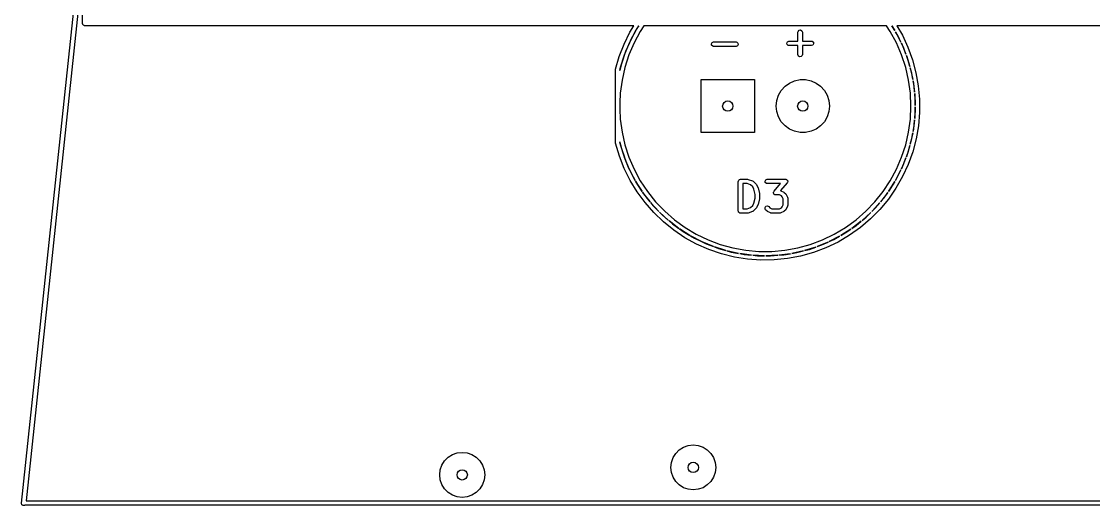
# Model space of a CAD drawing. Extents: x 0.02 to 3.57, y 0.02 to 5.41.
# Drawn here: x 0.809 to 2.237, y 0.967 to 1.613 of the extents above; entities that cross this region are included whole.
import ezdxf

# ---------------------------------------------------------------- set-up
doc = ezdxf.new("R2010")
doc.units = 0
doc.header["$MEASUREMENT"] = 0
doc.layers.add('BLACK', color=7, linetype='CONTINUOUS')

msp = doc.modelspace()

# ---------------------------------------------------------------- linework, layer by layer
at = {"layer": 'BLACK', "linetype": 'CONTINUOUS'}
for p, q in [((0.808564, 0.970233), (0.889795, 1.73583)), ((0.889795, 1.67986), (0.814836, 0.973374)), ((0.889795, 1.61094), (0.889795, 1.67986)), ((0.889988, 1.61035), (0.889795, 1.61094)), ((0.889988, 1.60973), (0.889988, 1.61035)), ((0.890354, 1.60922), (0.889988, 1.60973)), ((0.890547, 1.60863), (0.890354, 1.60922)), ((0.891052, 1.60826), (0.890547, 1.60863)), ((0.891418, 1.60776), (0.891052, 1.60826)), ((0.892011, 1.60757), (0.891418, 1.60776)), ((0.892516, 1.6072), (0.892011, 1.60757)), ((0.893139, 1.6072), (0.892516, 1.6072)), ((0.893732, 1.60701), (0.893139, 1.6072)), ((1.62458, 1.60701), (0.893732, 1.60701)), ((1.61959, 1.59875), (1.62458, 1.60701)), ((1.627, 1.59995), (1.63149, 1.60701)), ((1.62939, 1.60429), (1.627, 1.59995)), ((1.63122, 1.60701), (1.62939, 1.60429)), ((1.63149, 1.60701), (1.63122, 1.60701)), ((1.6383, 1.60701), (1.63338, 1.59955)), ((1.9617, 1.60701), (1.6383, 1.60701)), ((1.84373, 1.5996), (1.84502, 1.60115)), ((1.84502, 1.60115), (1.84701, 1.6015)), ((1.84701, 1.6015), (1.84876, 1.60049)), ((1.84876, 1.60049), (1.84945, 1.59859)), ((1.96662, 1.59955), (1.9617, 1.60701)), ((1.96851, 1.60701), (1.97252, 1.6007)), ((1.96884, 1.60701), (1.96851, 1.60701)), ((1.97252, 1.6007), (1.96884, 1.60701)), ((2.45144, 1.60701), (1.9755, 1.60701)), ((1.9755, 1.60701), (1.98268, 1.59449)), ((1.61173, 1.58279), (1.61959, 1.59875)), ((1.61893, 1.58446), (1.62689, 1.59977)), ((1.6209, 1.58892), (1.61893, 1.58446)), ((1.62689, 1.59977), (1.6209, 1.58892)), ((1.63338, 1.59955), (1.62513, 1.58421)), ((1.8296, 1.58585), (1.8315, 1.58654)), ((1.8315, 1.58654), (1.84355, 1.58654)), ((1.84355, 1.59859), (1.84373, 1.5996)), ((1.84355, 1.58654), (1.84355, 1.59859)), ((1.84945, 1.59859), (1.84945, 1.58654)), ((1.84945, 1.58654), (1.8615, 1.58654)), ((1.8615, 1.58654), (1.86251, 1.58637)), ((1.86251, 1.58637), (1.86406, 1.58507)), ((1.97487, 1.58421), (1.96662, 1.59955)), ((1.97694, 1.59314), (1.97339, 1.59923)), ((1.97339, 1.59923), (1.98064, 1.58528)), ((1.98064, 1.58528), (1.97694, 1.59314)), ((1.98268, 1.59449), (1.99016, 1.57835)), ((1.60528, 1.56621), (1.61173, 1.58279)), ((1.61379, 1.57286), (1.60812, 1.55625)), ((1.61225, 1.56834), (1.61889, 1.58438)), ((1.61889, 1.58438), (1.61379, 1.57286)), ((1.62513, 1.58421), (1.61828, 1.5682)), ((1.72809, 1.5831), (1.7291, 1.58485)), ((1.72844, 1.58112), (1.72809, 1.5831)), ((1.72999, 1.57982), (1.72844, 1.58112)), ((1.7291, 1.58485), (1.731, 1.58554)), ((1.731, 1.57964), (1.72999, 1.57982)), ((1.731, 1.58554), (1.761, 1.58554)), ((1.761, 1.57964), (1.731, 1.57964)), ((1.761, 1.58554), (1.76201, 1.58537)), ((1.7629, 1.58033), (1.761, 1.57964)), ((1.76201, 1.58537), (1.76356, 1.58407)), ((1.76391, 1.58208), (1.7629, 1.58033)), ((1.76356, 1.58407), (1.76391, 1.58208)), ((1.82859, 1.5841), (1.8296, 1.58585)), ((1.82894, 1.58212), (1.82859, 1.5841)), ((1.83049, 1.58082), (1.82894, 1.58212)), ((1.8315, 1.58064), (1.83049, 1.58082)), ((1.84355, 1.58064), (1.8315, 1.58064)), ((1.84355, 1.56859), (1.84355, 1.58064)), ((1.8615, 1.58064), (1.84945, 1.58064)), ((1.84945, 1.58064), (1.84945, 1.56859)), ((1.8634, 1.58133), (1.8615, 1.58064)), ((1.86441, 1.58308), (1.8634, 1.58133)), ((1.86406, 1.58507), (1.86441, 1.58308)), ((1.98172, 1.5682), (1.97487, 1.58421)), ((1.98443, 1.57726), (1.98138, 1.58372)), ((1.98138, 1.58372), (1.98739, 1.56921)), ((1.98739, 1.56921), (1.98443, 1.57726)), ((1.99016, 1.57835), (1.99622, 1.56162)), ((1.60028, 1.54913), (1.60528, 1.56621)), ((1.607, 1.55171), (1.61225, 1.56834)), ((1.61828, 1.5682), (1.6129, 1.55164)), ((1.84424, 1.5667), (1.84355, 1.56859)), ((1.84599, 1.56569), (1.84424, 1.5667)), ((1.84798, 1.56604), (1.84599, 1.56569)), ((1.84927, 1.56758), (1.84798, 1.56604)), ((1.84945, 1.56859), (1.84927, 1.56758)), ((1.9871, 1.55164), (1.98172, 1.5682)), ((1.99049, 1.56078), (1.98799, 1.56757)), ((1.98799, 1.56757), (1.99271, 1.55262)), ((1.99271, 1.55262), (1.99049, 1.56078)), ((1.99622, 1.56162), (2.00082, 1.54443)), ((1.6002, 1.54843), (1.60029, 1.54897)), ((1.6002, 1.45157), (1.6002, 1.54843)), ((1.60029, 1.54897), (1.60028, 1.54913)), ((1.60028, 1.54913), (1.60028, 1.54913)), ((1.60812, 1.55625), (1.6061, 1.54807)), ((1.6061, 1.54764), (1.607, 1.55171)), ((1.6061, 1.54807), (1.6061, 1.54764)), ((1.6129, 1.55164), (1.60903, 1.53466)), ((1.99097, 1.53466), (1.9871, 1.55164)), ((1.99509, 1.54383), (1.99317, 1.55091)), ((1.99317, 1.55091), (1.99656, 1.53561)), ((1.99656, 1.53561), (1.99509, 1.54383)), ((2.00082, 1.54443), (2.0039, 1.52691)), ((1.60903, 1.53466), (1.60669, 1.5174)), ((1.71457, 1.46457), (1.71457, 1.53543)), ((1.71457, 1.53543), (1.78543, 1.53543)), ((1.78543, 1.53543), (1.78543, 1.46457)), ((1.82629, 1.52633), (1.83228, 1.53069)), ((1.83228, 1.53069), (1.83905, 1.5337)), ((1.83905, 1.5337), (1.8463, 1.53524)), ((1.8463, 1.53524), (1.8537, 1.53524)), ((1.8537, 1.53524), (1.86095, 1.5337)), ((1.86095, 1.5337), (1.86772, 1.53069)), ((1.86772, 1.53069), (1.87371, 1.52633)), ((1.99331, 1.5174), (1.99097, 1.53466)), ((1.99819, 1.52655), (1.99688, 1.53387)), ((1.99688, 1.53387), (1.99892, 1.51834)), ((1.60669, 1.5174), (1.6061, 1.50435)), ((1.81763, 1.51441), (1.82133, 1.52083)), ((1.82133, 1.52083), (1.82629, 1.52633)), ((1.87371, 1.52633), (1.87867, 1.52083)), ((1.87867, 1.52083), (1.88237, 1.51441)), ((1.99409, 1.5), (1.99331, 1.5174)), ((1.99892, 1.51834), (1.99819, 1.52655)), ((1.99975, 1.50906), (1.99908, 1.51656)), ((1.99908, 1.51656), (1.99976, 1.50092)), ((2.0039, 1.52691), (2.00547, 1.50918)), ((1.6061, 1.50435), (1.6061, 1.49565)), ((1.81457, 1.5), (1.81534, 1.50737)), ((1.81534, 1.50737), (1.81763, 1.51441)), ((1.88237, 1.51441), (1.88466, 1.50737)), ((1.88466, 1.50737), (1.88543, 1.5)), ((1.99976, 1.50092), (1.99975, 1.50906)), ((2.00547, 1.50918), (2.00549, 1.49139)), ((1.6061, 1.49565), (1.60669, 1.4826)), ((1.81534, 1.49263), (1.81457, 1.5)), ((1.81763, 1.48559), (1.81534, 1.49263)), ((1.88466, 1.49263), (1.88237, 1.48559)), ((1.88543, 1.5), (1.88466, 1.49263)), ((1.99331, 1.4826), (1.99409, 1.5)), ((1.99977, 1.49913), (1.99908, 1.4835)), ((1.99908, 1.4835), (1.99978, 1.4915)), ((1.99978, 1.4915), (1.99977, 1.49913)), ((2.00549, 1.49139), (2.00398, 1.47366)), ((1.60669, 1.4826), (1.60903, 1.46534)), ((1.82133, 1.47917), (1.81763, 1.48559)), ((1.82629, 1.47367), (1.82133, 1.47917)), ((1.83228, 1.46931), (1.82629, 1.47367)), ((1.87371, 1.47367), (1.86772, 1.46931)), ((1.87867, 1.47917), (1.87371, 1.47367)), ((1.88237, 1.48559), (1.87867, 1.47917)), ((1.99097, 1.46534), (1.99331, 1.4826)), ((1.99893, 1.48171), (1.99689, 1.4662)), ((1.99689, 1.4662), (1.99826, 1.474)), ((1.99826, 1.474), (1.99893, 1.48171)), ((2.00398, 1.47366), (2.00094, 1.45613)), ((1.60903, 1.46534), (1.6129, 1.44836)), ((1.78543, 1.46457), (1.71457, 1.46457)), ((1.83905, 1.4663), (1.83228, 1.46931)), ((1.8463, 1.46476), (1.83905, 1.4663)), ((1.8537, 1.46476), (1.8463, 1.46476)), ((1.86095, 1.4663), (1.8537, 1.46476)), ((1.86772, 1.46931), (1.86095, 1.4663)), ((1.9871, 1.44836), (1.99097, 1.46534)), ((1.99657, 1.46443), (1.99319, 1.44916)), ((1.99521, 1.45671), (1.99657, 1.46443)), ((1.60046, 1.45086), (1.6002, 1.45157)), ((1.60042, 1.45031), (1.60046, 1.45086)), ((1.60546, 1.43325), (1.60042, 1.45031)), ((1.60042, 1.45031), (1.60042, 1.45031)), ((1.60695, 1.44851), (1.6061, 1.45236)), ((1.6061, 1.45236), (1.6061, 1.45182)), ((1.6061, 1.45182), (1.60615, 1.45174)), ((1.60615, 1.45174), (1.60695, 1.44851)), ((1.61214, 1.43201), (1.60703, 1.44819)), ((1.60703, 1.44819), (1.60827, 1.44322)), ((1.60827, 1.44322), (1.61214, 1.43201)), ((1.6129, 1.44836), (1.61828, 1.4318)), ((1.98172, 1.4318), (1.9871, 1.44836)), ((1.99272, 1.44742), (1.98802, 1.4325)), ((1.99066, 1.43975), (1.99272, 1.44742)), ((1.99319, 1.44916), (1.99521, 1.45671)), ((2.00094, 1.45613), (1.9964, 1.43893)), ((1.61196, 1.41669), (1.60546, 1.43325)), ((1.61875, 1.41596), (1.61231, 1.43152)), ((1.61231, 1.43152), (1.61399, 1.42662)), ((1.61828, 1.4318), (1.62513, 1.41579)), ((1.97487, 1.41579), (1.98172, 1.4318)), ((1.9874, 1.43082), (1.98141, 1.41636)), ((1.98464, 1.42325), (1.9874, 1.43082)), ((1.98802, 1.4325), (1.99066, 1.43975)), ((1.9964, 1.43893), (1.99038, 1.42218)), ((1.61986, 1.40075), (1.61196, 1.41669)), ((1.61399, 1.42662), (1.61875, 1.41596)), ((1.62674, 1.40053), (1.61901, 1.41539)), ((1.61901, 1.41539), (1.62115, 1.41058)), ((1.62513, 1.41579), (1.63338, 1.40045)), ((1.96662, 1.40045), (1.97487, 1.41579)), ((1.98065, 1.41474), (1.97343, 1.40085)), ((1.9772, 1.40735), (1.98065, 1.41474)), ((1.98141, 1.41636), (1.98464, 1.42325)), ((1.99038, 1.42218), (1.98294, 1.40602)), ((1.62911, 1.38555), (1.61986, 1.40075)), ((1.62115, 1.41058), (1.62674, 1.40053)), ((1.63338, 1.40045), (1.64298, 1.38591)), ((1.7641, 1.40009), (1.76417, 1.40047)), ((1.76417, 1.40047), (1.76466, 1.40106)), ((1.76466, 1.40106), (1.76504, 1.40173)), ((1.76504, 1.40173), (1.76529, 1.40182)), ((1.76529, 1.40182), (1.76546, 1.40202)), ((1.76546, 1.40202), (1.76622, 1.40215)), ((1.76622, 1.40215), (1.76694, 1.40242)), ((1.76694, 1.40242), (1.77631, 1.40242)), ((1.77631, 1.40242), (1.77718, 1.40226)), ((1.77718, 1.40226), (1.77725, 1.40226)), ((1.77725, 1.40226), (1.78287, 1.40039)), ((1.78287, 1.40039), (1.78377, 1.3999)), ((1.79965, 1.39998), (1.80066, 1.40173)), ((1.80066, 1.40173), (1.80256, 1.40242)), ((1.80256, 1.40242), (1.82693, 1.40242)), ((1.82693, 1.40242), (1.82737, 1.40234)), ((1.82737, 1.40234), (1.82751, 1.40236)), ((1.82751, 1.40236), (1.82761, 1.4023)), ((1.82761, 1.4023), (1.82794, 1.40224)), ((1.82794, 1.40224), (1.82855, 1.40173)), ((1.82855, 1.40173), (1.82923, 1.40131)), ((1.82923, 1.40131), (1.82931, 1.40109)), ((1.82931, 1.40109), (1.82949, 1.40094)), ((1.82949, 1.40094), (1.82963, 1.40016)), ((1.95702, 1.38591), (1.96662, 1.40045)), ((1.97343, 1.40085), (1.9772, 1.40735)), ((1.98294, 1.40602), (1.97414, 1.39056)), ((1.63604, 1.38586), (1.62709, 1.39991)), ((1.62709, 1.39991), (1.62968, 1.39524)), ((1.62968, 1.39524), (1.63604, 1.38586)), ((1.76399, 1.39946), (1.76406, 1.39985)), ((1.76399, 1.36009), (1.76399, 1.39946)), ((1.76403, 1.39998), (1.7641, 1.40009)), ((1.76406, 1.39985), (1.76403, 1.39998)), ((1.77584, 1.39651), (1.76989, 1.39651)), ((1.76989, 1.39651), (1.76989, 1.36305)), ((1.78034, 1.39501), (1.77584, 1.39651)), ((1.78326, 1.39209), (1.78034, 1.39501)), ((1.78478, 1.38906), (1.78326, 1.39209)), ((1.78377, 1.3999), (1.78387, 1.39975)), ((1.78387, 1.39975), (1.78403, 1.39968)), ((1.78403, 1.39968), (1.78778, 1.39593)), ((1.78649, 1.38223), (1.78478, 1.38906)), ((1.78778, 1.39593), (1.78828, 1.3952)), ((1.78828, 1.3952), (1.78833, 1.39516)), ((1.78833, 1.39516), (1.7902, 1.39141)), ((1.7902, 1.39141), (1.79035, 1.39092)), ((1.79035, 1.39092), (1.79043, 1.39081)), ((1.79043, 1.39081), (1.7923, 1.38331)), ((1.8, 1.39799), (1.79965, 1.39998)), ((1.80155, 1.39669), (1.8, 1.39799)), ((1.80256, 1.39651), (1.80155, 1.39669)), ((1.82043, 1.39651), (1.80256, 1.39651)), ((1.8113, 1.38567), (1.81159, 1.38641)), ((1.81159, 1.38641), (1.82043, 1.39651)), ((1.82916, 1.39752), (1.8202, 1.38728)), ((1.8202, 1.38728), (1.82044, 1.38724)), ((1.82044, 1.38724), (1.82058, 1.38713)), ((1.82058, 1.38713), (1.82076, 1.38711)), ((1.82076, 1.38711), (1.8245, 1.38523)), ((1.82944, 1.39826), (1.82916, 1.39752)), ((1.82984, 1.39895), (1.82944, 1.39826)), ((1.82963, 1.40016), (1.82989, 1.3994)), ((1.82989, 1.3994), (1.8298, 1.39918)), ((1.8298, 1.39918), (1.82984, 1.39895)), ((1.97414, 1.39056), (1.96403, 1.37592)), ((1.97253, 1.39931), (1.96412, 1.3861)), ((1.96412, 1.3861), (1.96838, 1.39216)), ((1.96838, 1.39216), (1.97253, 1.39931)), ((1.63965, 1.37121), (1.62911, 1.38555)), ((1.64658, 1.37204), (1.63649, 1.38519)), ((1.63649, 1.38519), (1.63953, 1.3807)), ((1.63953, 1.3807), (1.64658, 1.37204)), ((1.64298, 1.38591), (1.65383, 1.3723)), ((1.65383, 1.3723), (1.66587, 1.35971)), ((1.78478, 1.3705), (1.78649, 1.37733)), ((1.78649, 1.37733), (1.78649, 1.38223)), ((1.7923, 1.37625), (1.79043, 1.36875)), ((1.79239, 1.37697), (1.79229, 1.37639)), ((1.79229, 1.37639), (1.7923, 1.37625)), ((1.7923, 1.38331), (1.79234, 1.38272)), ((1.79234, 1.38272), (1.79239, 1.38259)), ((1.79239, 1.38259), (1.79239, 1.37697)), ((1.81086, 1.38453), (1.81094, 1.38475)), ((1.81111, 1.38377), (1.81086, 1.38453)), ((1.8109, 1.38498), (1.8113, 1.38567)), ((1.81094, 1.38475), (1.8109, 1.38498)), ((1.81125, 1.38299), (1.81111, 1.38377)), ((1.81143, 1.38284), (1.81125, 1.38299)), ((1.81151, 1.38261), (1.81143, 1.38284)), ((1.81219, 1.3822), (1.81151, 1.38261)), ((1.8128, 1.38169), (1.81219, 1.3822)), ((1.81313, 1.38163), (1.8128, 1.38169)), ((1.81324, 1.38157), (1.81313, 1.38163)), ((1.81337, 1.38159), (1.81324, 1.38157)), ((1.81381, 1.38151), (1.81337, 1.38159)), ((1.81874, 1.38151), (1.81381, 1.38151)), ((1.82143, 1.38016), (1.81874, 1.38151)), ((1.82263, 1.37897), (1.82143, 1.38016)), ((1.82398, 1.37627), (1.82263, 1.37897)), ((1.82398, 1.36829), (1.82398, 1.37627)), ((1.8245, 1.38523), (1.82521, 1.38471)), ((1.82521, 1.38471), (1.82527, 1.38468)), ((1.82527, 1.38468), (1.82715, 1.3828)), ((1.82715, 1.3828), (1.82765, 1.38208)), ((1.82765, 1.38208), (1.8277, 1.38204)), ((1.8277, 1.38204), (1.82957, 1.37829)), ((1.82957, 1.37829), (1.82987, 1.3773)), ((1.82987, 1.3773), (1.82983, 1.37713)), ((1.82983, 1.37713), (1.82989, 1.37697)), ((1.82989, 1.37697), (1.82989, 1.36759)), ((1.93413, 1.35971), (1.94617, 1.3723)), ((1.94617, 1.3723), (1.95702, 1.38591)), ((1.96403, 1.37592), (1.95269, 1.3622)), ((1.9631, 1.38465), (1.95355, 1.37222)), ((1.95355, 1.37222), (1.95827, 1.3778)), ((1.95827, 1.3778), (1.9631, 1.38465)), ((1.65138, 1.35783), (1.63965, 1.37121)), ((1.65828, 1.35919), (1.64714, 1.37135)), ((1.64714, 1.37135), (1.65062, 1.36708)), ((1.65062, 1.36708), (1.65828, 1.35919)), ((1.66422, 1.34552), (1.65138, 1.35783)), ((1.67106, 1.3474), (1.65896, 1.3585)), ((1.65896, 1.3585), (1.66286, 1.35449)), ((1.66587, 1.35971), (1.67898, 1.34825)), ((1.76425, 1.35937), (1.76399, 1.36009)), ((1.76438, 1.35862), (1.76425, 1.35937)), ((1.76459, 1.35845), (1.76438, 1.35862)), ((1.76468, 1.3582), (1.76459, 1.35845)), ((1.76534, 1.35781), (1.76468, 1.3582)), ((1.76593, 1.35732), (1.76534, 1.35781)), ((1.76989, 1.36305), (1.77584, 1.36305)), ((1.77584, 1.36305), (1.78034, 1.36455)), ((1.78287, 1.35917), (1.77725, 1.35729)), ((1.78034, 1.36455), (1.78326, 1.36747)), ((1.78301, 1.35928), (1.78287, 1.35917)), ((1.78319, 1.35929), (1.78301, 1.35928)), ((1.78403, 1.35988), (1.78319, 1.35929)), ((1.78326, 1.36747), (1.78478, 1.3705)), ((1.78778, 1.36363), (1.78403, 1.35988)), ((1.7878, 1.36369), (1.78778, 1.36363)), ((1.78833, 1.3644), (1.7878, 1.36369)), ((1.7902, 1.36815), (1.78833, 1.3644)), ((1.79022, 1.36829), (1.7902, 1.36815)), ((1.79043, 1.36875), (1.79022, 1.36829)), ((1.79971, 1.36461), (1.80087, 1.36626)), ((1.79989, 1.3626), (1.79971, 1.36461)), ((1.80047, 1.36176), (1.79989, 1.3626)), ((1.80235, 1.35988), (1.80047, 1.36176)), ((1.80087, 1.36626), (1.80282, 1.36678)), ((1.80241, 1.35985), (1.80235, 1.35988)), ((1.80312, 1.35933), (1.80241, 1.35985)), ((1.80282, 1.36678), (1.80465, 1.36593)), ((1.80687, 1.35745), (1.80312, 1.35933)), ((1.80465, 1.36593), (1.80619, 1.3644)), ((1.80619, 1.3644), (1.80888, 1.36305)), ((1.80888, 1.36305), (1.81874, 1.36305)), ((1.81874, 1.36305), (1.82143, 1.3644)), ((1.8245, 1.35933), (1.82076, 1.35745)), ((1.82143, 1.3644), (1.82263, 1.36559)), ((1.82263, 1.36559), (1.82398, 1.36829)), ((1.82455, 1.35937), (1.8245, 1.35933)), ((1.82527, 1.35988), (1.82455, 1.35937)), ((1.82715, 1.36176), (1.82527, 1.35988)), ((1.82717, 1.36181), (1.82715, 1.36176)), ((1.8277, 1.36252), (1.82717, 1.36181)), ((1.82957, 1.36627), (1.8277, 1.36252)), ((1.82959, 1.36645), (1.82957, 1.36627)), ((1.82971, 1.36658), (1.82959, 1.36645)), ((1.82989, 1.36759), (1.82971, 1.36658)), ((1.92102, 1.34825), (1.93413, 1.35971)), ((1.94058, 1.35808), (1.929, 1.34747)), ((1.93448, 1.35202), (1.94058, 1.35808)), ((1.95269, 1.3622), (1.94021, 1.34952)), ((1.95242, 1.37087), (1.94182, 1.35931)), ((1.94182, 1.35931), (1.94694, 1.36439)), ((1.94694, 1.36439), (1.95242, 1.37087)), ((1.66286, 1.35449), (1.67106, 1.3474)), ((1.67808, 1.33436), (1.66422, 1.34552)), ((1.68482, 1.33677), (1.67185, 1.34672)), ((1.67185, 1.34672), (1.67615, 1.34301)), ((1.67898, 1.34825), (1.69307, 1.33802)), ((1.76631, 1.35725), (1.76593, 1.35732)), ((1.76643, 1.35719), (1.76631, 1.35725)), ((1.76656, 1.35721), (1.76643, 1.35719)), ((1.76694, 1.35714), (1.76656, 1.35721)), ((1.77631, 1.35714), (1.76694, 1.35714)), ((1.77638, 1.35716), (1.77631, 1.35714)), ((1.77725, 1.35729), (1.77638, 1.35716)), ((1.80704, 1.35743), (1.80687, 1.35745)), ((1.80718, 1.35732), (1.80704, 1.35743)), ((1.80819, 1.35714), (1.80718, 1.35732)), ((1.81943, 1.35714), (1.80819, 1.35714)), ((1.8196, 1.3572), (1.81943, 1.35714)), ((1.81977, 1.35716), (1.8196, 1.3572)), ((1.82076, 1.35745), (1.81977, 1.35716)), ((1.90693, 1.33802), (1.92102, 1.34825)), ((1.92768, 1.34636), (1.9152, 1.33679)), ((1.92098, 1.34079), (1.92768, 1.34636)), ((1.94021, 1.34952), (1.92668, 1.33797)), ((1.929, 1.34747), (1.93448, 1.35202)), ((1.67615, 1.34301), (1.68482, 1.33677)), ((1.69285, 1.32444), (1.67808, 1.33436)), ((1.69946, 1.32737), (1.68572, 1.33612)), ((1.68572, 1.33612), (1.6904, 1.33275)), ((1.6904, 1.33275), (1.69946, 1.32737)), ((1.69307, 1.33802), (1.70803, 1.32908)), ((1.70803, 1.32908), (1.72372, 1.32153)), ((1.87628, 1.32153), (1.89197, 1.32908)), ((1.89197, 1.32908), (1.90693, 1.33802)), ((1.9138, 1.33582), (1.90052, 1.32736)), ((1.90052, 1.32736), (1.90654, 1.33079)), ((1.90654, 1.33079), (1.9138, 1.33582)), ((1.92668, 1.33797), (1.9122, 1.32763)), ((1.9152, 1.33679), (1.92098, 1.34079)), ((1.70843, 1.31584), (1.69285, 1.32444)), ((1.71486, 1.31928), (1.70047, 1.32677)), ((1.70047, 1.32677), (1.7055, 1.32378)), ((1.7055, 1.32378), (1.71486, 1.31928)), ((1.72469, 1.30861), (1.70843, 1.31584)), ((1.73091, 1.31256), (1.71597, 1.31875)), ((1.71597, 1.31875), (1.72132, 1.31617)), ((1.72132, 1.31617), (1.73091, 1.31256)), ((1.72372, 1.32153), (1.74002, 1.31541)), ((1.74002, 1.31541), (1.75681, 1.31077)), ((1.84319, 1.31077), (1.85998, 1.31541)), ((1.85998, 1.31541), (1.87628, 1.32153)), ((1.88357, 1.31855), (1.86897, 1.31251)), ((1.86897, 1.31251), (1.87532, 1.31477)), ((1.87532, 1.31477), (1.88357, 1.31855)), ((1.89688, 1.31857), (1.88084, 1.31088)), ((1.89906, 1.32653), (1.88507, 1.31925)), ((1.88507, 1.31925), (1.89128, 1.3221)), ((1.89128, 1.3221), (1.89906, 1.32653)), ((1.9122, 1.32763), (1.89688, 1.31857)), ((1.74151, 1.30282), (1.72469, 1.30861)), ((1.74748, 1.30726), (1.73212, 1.3121)), ((1.73212, 1.3121), (1.73776, 1.30998)), ((1.73776, 1.30998), (1.74748, 1.30726)), ((1.75877, 1.2985), (1.74151, 1.30282)), ((1.76446, 1.30342), (1.74878, 1.3069)), ((1.74878, 1.3069), (1.75467, 1.30525)), ((1.75467, 1.30525), (1.76446, 1.30342)), ((1.75681, 1.31077), (1.77395, 1.30766)), ((1.78171, 1.30107), (1.76583, 1.30316)), ((1.76583, 1.30316), (1.77193, 1.30202)), ((1.77193, 1.30202), (1.78171, 1.30107)), ((1.77395, 1.30766), (1.79129, 1.3061)), ((1.7991, 1.30024), (1.78315, 1.30093)), ((1.78315, 1.30093), (1.78941, 1.30032)), ((1.78941, 1.30032), (1.7991, 1.30024)), ((1.79129, 1.3061), (1.80871, 1.3061)), ((1.8165, 1.30092), (1.80059, 1.30022)), ((1.80697, 1.30016), (1.8165, 1.30092)), ((1.80871, 1.3061), (1.82605, 1.30766)), ((1.83378, 1.30311), (1.81802, 1.30104)), ((1.81802, 1.30104), (1.82447, 1.30155)), ((1.82447, 1.30155), (1.83378, 1.30311)), ((1.82605, 1.30766), (1.84319, 1.31077)), ((1.8508, 1.3068), (1.83532, 1.30337)), ((1.83532, 1.30337), (1.84179, 1.30446)), ((1.84179, 1.30446), (1.8508, 1.3068)), ((1.86419, 1.3046), (1.84706, 1.29978)), ((1.86744, 1.31196), (1.85235, 1.30721)), ((1.85235, 1.30721), (1.85878, 1.30888)), ((1.85878, 1.30888), (1.86744, 1.31196)), ((1.88084, 1.31088), (1.86419, 1.3046)), ((1.77634, 1.29569), (1.75877, 1.2985)), ((1.79409, 1.29441), (1.77634, 1.29569)), ((1.81188, 1.29467), (1.79409, 1.29441)), ((1.80059, 1.30022), (1.80697, 1.30016)), ((1.82958, 1.29647), (1.81188, 1.29467)), ((1.84706, 1.29978), (1.82958, 1.29647)), ((1.6853, 1.04145), (1.69098, 1.04503)), ((1.69098, 1.04503), (1.69732, 1.04725)), ((1.69732, 1.04725), (1.704, 1.048)), ((1.704, 1.048), (1.71068, 1.04725)), ((1.71068, 1.04725), (1.71702, 1.04503)), ((1.71702, 1.04503), (1.7227, 1.04145)), ((1.37255, 1.0267), (1.3773, 1.03145)), ((1.3773, 1.03145), (1.38298, 1.03503)), ((1.38298, 1.03503), (1.38932, 1.03725)), ((1.38932, 1.03725), (1.396, 1.038)), ((1.396, 1.038), (1.40268, 1.03725)), ((1.40268, 1.03725), (1.40902, 1.03503)), ((1.40902, 1.03503), (1.4147, 1.03145)), ((1.4147, 1.03145), (1.41945, 1.0267)), ((1.67475, 1.02468), (1.67697, 1.03102)), ((1.67697, 1.03102), (1.68055, 1.0367)), ((1.68055, 1.0367), (1.6853, 1.04145)), ((1.7227, 1.04145), (1.72745, 1.0367)), ((1.72745, 1.0367), (1.73103, 1.03102)), ((1.73103, 1.03102), (1.73325, 1.02468)), ((1.366, 1.008), (1.36675, 1.01468)), ((1.36675, 1.01468), (1.36897, 1.02102)), ((1.36897, 1.02102), (1.37255, 1.0267)), ((1.41945, 1.0267), (1.42303, 1.02102)), ((1.42303, 1.02102), (1.42525, 1.01468)), ((1.42525, 1.01468), (1.426, 1.008)), ((1.674, 1.018), (1.67475, 1.02468)), ((1.67475, 1.01132), (1.674, 1.018)), ((1.73325, 1.02468), (1.734, 1.018)), ((1.734, 1.018), (1.73325, 1.01132)), ((1.36675, 1.00132), (1.366, 1.008)), ((1.36897, 0.994984), (1.36675, 1.00132)), ((1.42525, 1.00132), (1.42303, 0.994984)), ((1.426, 1.008), (1.42525, 1.00132)), ((1.67697, 1.00498), (1.67475, 1.01132)), ((1.68055, 0.999295), (1.67697, 1.00498)), ((1.73103, 1.00498), (1.72745, 0.999295)), ((1.73325, 1.01132), (1.73103, 1.00498)), ((1.37255, 0.989295), (1.36897, 0.994984)), ((1.3773, 0.984545), (1.37255, 0.989295)), ((1.41945, 0.989295), (1.4147, 0.984545)), ((1.42303, 0.994984), (1.41945, 0.989295)), ((1.6853, 0.994545), (1.68055, 0.999295)), ((1.69098, 0.990971), (1.6853, 0.994545)), ((1.69732, 0.988752), (1.69098, 0.990971)), ((1.704, 0.988), (1.69732, 0.988752)), ((1.71068, 0.988752), (1.704, 0.988)), ((1.71702, 0.990971), (1.71068, 0.988752)), ((1.7227, 0.994545), (1.71702, 0.990971)), ((1.72745, 0.999295), (1.7227, 0.994545)), ((0.814836, 0.973374), (2.38385, 0.973374)), ((1.38298, 0.980971), (1.3773, 0.984545)), ((1.38932, 0.978752), (1.38298, 0.980971)), ((1.396, 0.978), (1.38932, 0.978752)), ((1.40268, 0.978752), (1.396, 0.978)), ((1.40902, 0.980971), (1.40268, 0.978752)), ((1.4147, 0.984545), (1.40902, 0.980971)), ((0.80905, 0.968273), (0.808564, 0.970233)), ((0.810683, 0.967084), (0.80905, 0.968273)), ((0.812698, 0.967223), (0.810683, 0.967084)), ((0.812954, 0.967469), (0.812698, 0.967223)), ((2.38655, 0.967469), (0.812954, 0.967469))]:
    msp.add_line(p, q, dxfattribs=at)
at = {"layer": 'BLACK'}
for centre in [(1.75, 1.5), (1.85, 1.5), (1.396, 1.008), (1.704, 1.018)]:
    msp.add_circle(centre, 0.00689, dxfattribs=at)

doc.saveas('drawing.dxf')
